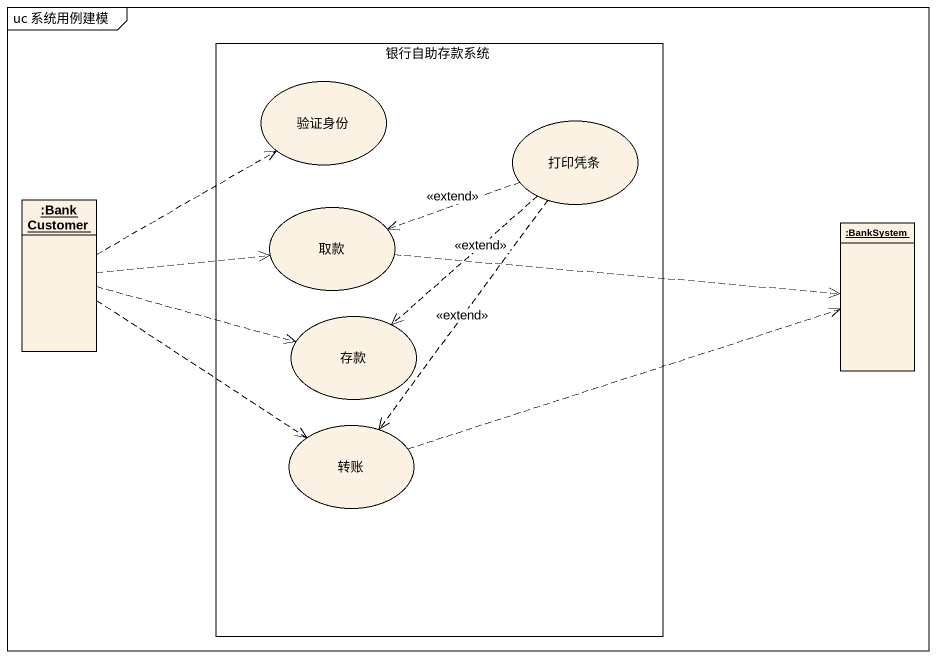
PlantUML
@startuml
mainframe uc 系统用例建模
allowmixing
hide circle
hide empty members
rectangle 银行自助存款系统 {
  usecase 验证身份
  usecase 打印凭条
  usecase 取款
  usecase 存款
  usecase 转账
}
object ":BankCustomer" as BankCustomer
object ":BankSystem" as BankSystem
打印凭条 .left.> 取款 : <<extend>>
打印凭条 ..> 存款 : <<extend>>
打印凭条 ..> 转账 : <<extend>>
BankCustomer .right.> 验证身份
BankCustomer .right.> 取款
BankCustomer .right.> 存款
BankCustomer ..> 转账
取款 .right.> BankSystem
转账 .right.> BankSystem
@enduml
